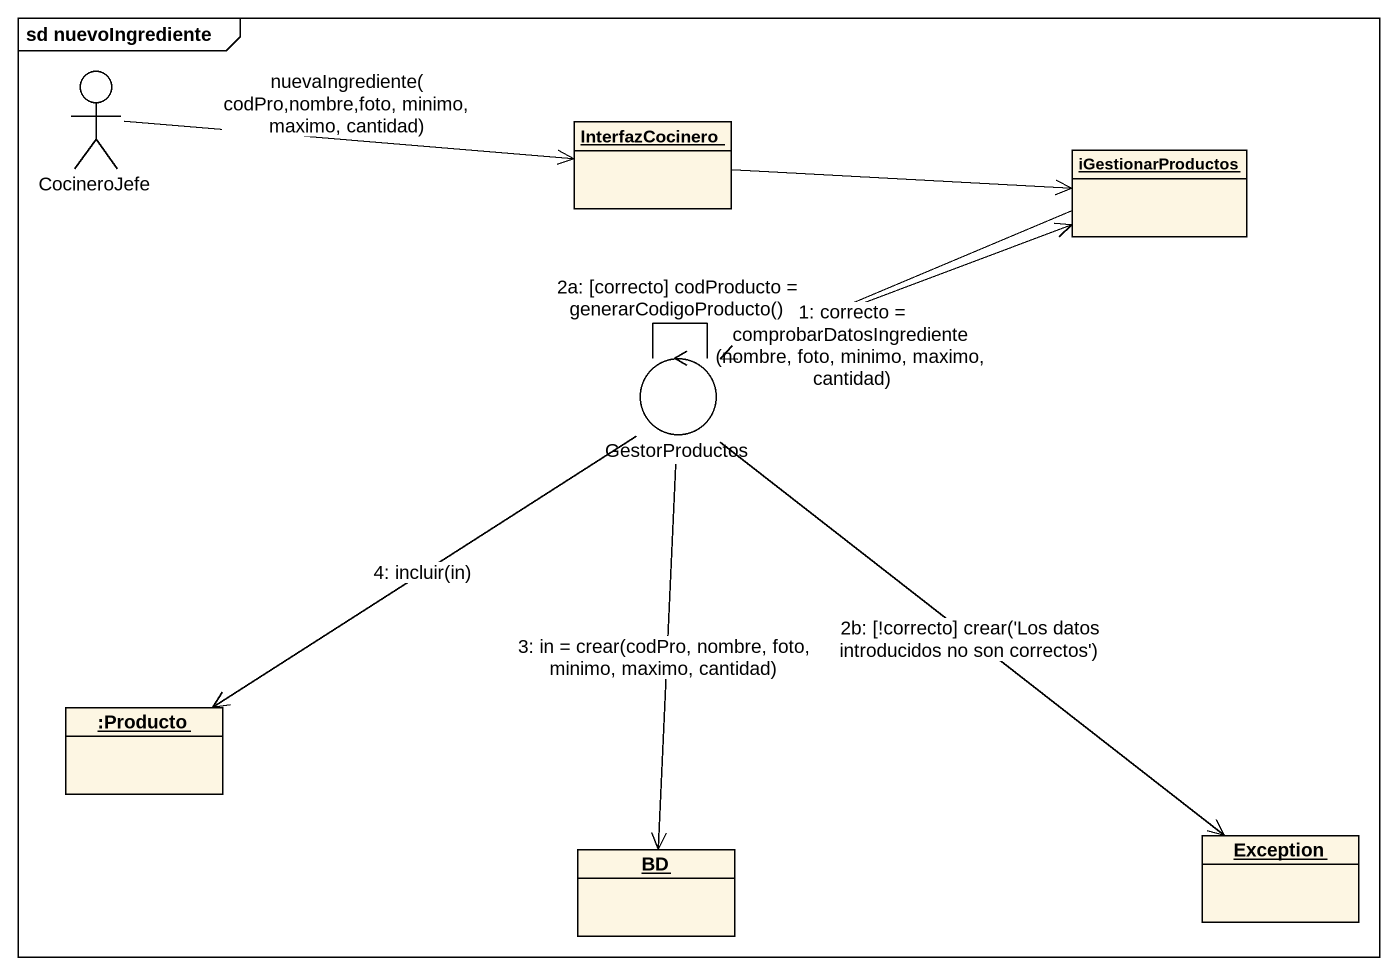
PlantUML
@startuml
mainframe sd nuevoIngrediente
allowmixing
hide circle
hide empty members
actor CocineroJefe
object InterfazCocinero
object iGestionarProductos
control GestorProductos
object ":Producto" as Producto
object BD
object "Exception" as Exception_
CocineroJefe -right-> InterfazCocinero : nuevaIngrediente( codPro,nombre,foto, minimo, maximo, cantidad)
InterfazCocinero -right-> iGestionarProductos
iGestionarProductos -left-> GestorProductos
GestorProductos -right-> iGestionarProductos
GestorProductos -- GestorProductos : 2a: [correcto] codProducto = generarCodigoProducto()
GestorProductos -- GestorProductos : 1: correcto = comprobarDatosIngrediente (nombre, foto, minimo, maximo, cantidad)
GestorProductos -left-> Producto : 4: incluir(in)
GestorProductos --> BD : 3: in = crear(codPro, nombre, foto, minimo, maximo, cantidad)
GestorProductos --> Exception_ : 2b: [!correcto] crear('Los datos introducidos no son correctos')
@enduml
